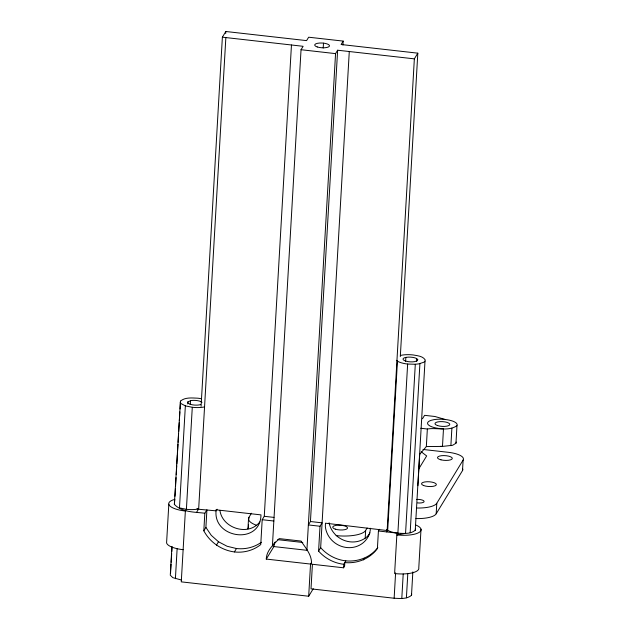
<?xml version="1.0" encoding="UTF-8"?>
<svg xmlns="http://www.w3.org/2000/svg" width="630" height="630" viewBox="0 0 630 630"><rect width="100%" height="100%" fill="white"/><g stroke="black" fill="none" stroke-linecap="round" stroke-linejoin="round"><path stroke-width="0.94" d="M370.298 528.247L370.219 530.578A23.042 21.514 31.4 0 1 347.169 547.572A23.042 21.514 31.4 0 1 325.348 526.57L325.458 523.191L388.387 530.688A14.868 4.764 3.3 0 0 397.884 533.185C403.617 533.413 410.587 534.311 415.241 530.287L415.461 529.05M168.816 504.213L166.588 542.879A20.444 6.552 3.3 0 0 183.133 549.699M171.911 546.927L170.281 575.19L172.817 577.655L181.401 580.01M291.462 44.998L264.269 516.301L262.19 519.711L260.757 544.556A37.17 34.705 31.4 0 1 234.384 551.943C221.508 550.234 209.924 542.273 203.821 530.806L205.9 527.397L206.908 509.82L204.829 513.23C194.607 511.93 181.881 512.473 174.368 504.37L180.471 401.105C185.126 397.073 192.103 397.979 197.828 398.199A14.868 4.764 3.3 0 1 201.505 398.782M170.557 572.985L171.069 564.212M171.179 562.267L171.683 553.494M171.793 551.541L172.077 546.675M174.817 499.212L174.368 504.37M174.982 496.267L175.439 488.415M175.549 486.454L176.061 477.627M176.227 474.681L176.739 465.853M176.849 463.893L177.361 455.065M177.471 453.096L177.983 444.268M178.093 442.307L178.605 433.479M178.715 431.519L179.227 422.683M179.337 420.722L179.849 411.894M180.015 408.949L180.471 401.105M175.4 578.718L177.14 548.51M180.251 402.334L181.038 403.594L185.362 405.862L179.479 507.89L186.401 509.323A14.868 4.764 3.3 0 0 197.529 509.158L216.106 510.851L217.098 509.229M187.716 403.901L187.827 401.932L190.914 400.578A7.371 2.362 3.3 0 1 201.143 401.735L202.002 402.326M190.268 404.602L190.496 400.672M185.362 405.862L192.284 407.295L186.401 509.323L185.362 511.032L181.275 581.86L308.684 596.232L313.26 588.727M201.072 406.374L222.374 37.186L225.839 31.5L306.582 40.619L308.661 37.209L343.177 41.1L342.948 45.029M225.721 33.461L225.839 31.5M196.591 512.3L198.671 508.89L225.855 37.572L222.374 37.186M203.821 530.806L204.829 513.23M248.551 518.356L247.944 528.901A26.019 8.34 3.3 0 1 248.354 527.838L248.527 524.963M248.858 519.215L248.968 517.293L251.441 513.237M225.855 37.572L303.117 46.305L301.038 49.715L272.412 545.871L273.428 544.202M323.206 48.045L323.489 43.131M306.928 549.762L335.554 53.629L337.633 50.219L414.351 58.858L417.816 53.172L341.098 44.51L343.177 41.1M310.44 521.522L322.095 522.837L320.016 526.247L308.361 524.932L310.44 521.522L337.633 50.219M308.684 596.232L310.543 564.07L311.559 562.401M312.409 564.425L311 588.853L394.136 598.232C399.869 598.453 406.838 599.358 411.492 595.326L411.713 594.098M310.543 564.07L266.269 559.078C266.537 550.242 273.719 544.58 279.192 538.603L301.069 541.068C305.684 548.163 312.157 555.069 311.48 564.173L343.57 567.795L343.775 564.283A37.17 34.705 31.4 0 1 318.583 551.077L320.016 526.247M318.583 551.077L320.662 547.667L349.28 51.534M365.203 538.13L365.644 530.46L367.132 528.027M379.457 529.287L378.417 530.988L377.401 548.565C369.967 558.723 357.218 563.803 344.815 562.574L344.61 566.094L343.57 567.795M414.351 58.858L387.159 530.161L386.639 529.484M386.655 531.917L387.694 530.216L397.443 361.069M400.31 356.572L417.816 53.172M405.626 361.344L405.854 357.423M394.136 598.232L395.601 572.827M421.013 529.208L418.785 567.874A20.444 6.552 3.3 0 1 394.616 573.56L396.845 534.894L397.884 533.185L407.641 364.045A14.868 4.764 3.3 0 1 398.136 361.549L396.396 360.344M401.798 598.445L403.208 574.017M400.908 355.383L402.058 355.115A14.868 4.764 3.3 0 1 413.185 354.95C417.304 355.777 422.769 355.974 425.219 359.911L424.998 361.14L423.785 362.258L418.769 363.872L415.304 364.258L405.555 533.397L396.845 534.894A20.444 6.552 3.3 0 0 418.422 532.791A20.444 6.552 3.3 0 0 415.887 525.058M416.58 361.589L416.745 358.651M406.405 597.791L407.815 573.371M410.161 532.752L419.911 363.605M411.492 595.326L412.847 571.883M415.241 530.287L424.998 361.14M417.887 485.698L419.745 453.474M426.337 446.576L427.353 428.998C436.787 427.36 448.607 431.684 456.978 425.659L457.199 424.431L456.411 423.171L454.663 421.966A14.868 4.764 3.3 0 0 434.038 419.635L431.148 420.32A14.868 4.764 3.3 0 0 428.376 424.864L430.117 426.069A14.868 4.764 3.3 0 0 443.488 428.833L442.481 446.41L426.337 446.576L419.423 454.639M415.95 518.561A22.302 7.151 3.3 0 0 436.18 513.797L436.787 503.252L463.121 460.058A18.585 5.961 3.3 0 0 448.347 452.316L422.958 449.45M450.875 445.701L451.891 428.124M440.535 446.316A14.868 4.764 3.3 0 0 442.481 446.41L452.623 445.292L455.962 443.237L456.978 425.659M436.18 513.797L462.507 470.602L463.121 460.058M187.827 401.932L187.716 402.546L188.976 403.767A7.371 2.362 3.3 0 0 199.198 404.917L200.631 404.578M455.962 443.237L456.183 442.008M266.269 559.078L273.892 546.572L274.617 542.871M216.421 545.17L218.5 541.761L211.27 535.327L205.9 527.397M234.384 551.943L236.463 548.533A37.17 34.705 31.4 0 0 261.387 542.249M273.782 544.414L275.302 541.91M422.502 418.737L424.581 415.327L434.968 416.501L445.166 419.47M343.775 564.283L345.854 560.873C357.903 562.007 370.479 557.377 377.819 547.525M368.007 536.13L369.991 532.885M418.643 469.09L426.652 455.947L421.21 451.773M363.313 559.928L364.353 558.219M259.812 521.931C248.48 536.65 222.225 528.287 219.917 510.324M204.553 406.854L203.411 407.13A14.868 4.764 3.3 0 1 192.284 407.295M415.304 364.258L407.641 364.045M301.038 49.715L335.554 53.629M420.738 428.258L427.353 428.998M264.269 516.301L273.979 517.395M378.417 530.988L397.884 533.185M262.19 519.711L273.845 521.018M277.72 539.658L302.817 542.485M273.892 546.572L307.574 550.376M196.93 508.686L198.671 508.89M236.463 548.533L227.091 546.265L218.5 541.761M387.293 529.94L387.694 530.216M462.782 469.066A18.585 5.961 3.3 0 1 462.507 470.602M365.644 530.46A26.019 8.34 3.3 0 1 336.113 535.626M256.686 525.341A26.019 8.34 3.3 0 1 248.968 517.293M416.721 499.409A5.575 1.788 3.3 0 1 424.108 501.354A5.575 1.788 3.3 0 1 417.517 502.905M436.787 503.252A22.302 7.151 3.3 0 1 416.556 508.008M368.865 534.941A23.042 21.514 31.4 0 1 345.752 540.934A23.042 21.514 31.4 0 1 329.096 522.79M345.854 560.873A37.17 34.705 31.4 0 1 320.662 547.667M185.362 511.032A20.444 6.552 3.3 0 1 173.707 499.692M216.169 509.827C212.216 538.422 260.426 545.541 260.977 514.883L216.169 509.827M417.753 359.698L417.036 360.864L414.556 361.667A7.371 2.362 3.3 0 1 404.326 360.51L403.46 359.919A7.371 2.362 3.3 0 1 404.838 357.659L406.271 357.328A7.371 2.362 3.3 0 1 416.493 358.478L417.753 359.698M437.456 425.541A7.434 2.386 3.3 0 0 449.662 424.88A7.434 2.386 3.3 0 0 440.063 421.627A7.434 2.386 3.3 0 0 437.456 425.541M440.984 459.829A7.434 2.386 3.3 0 0 452.308 458.459A7.434 2.386 3.3 0 0 441.37 455.718A7.434 2.386 3.3 0 0 440.984 459.829M423.644 485.541A7.434 2.386 3.3 0 0 436.102 485.155A7.434 2.386 3.3 0 0 427.101 481.737A7.434 2.386 3.3 0 0 423.644 485.541M335.278 529.137A7.434 2.386 3.3 0 0 347.413 528.405A7.434 2.386 3.3 0 0 337.68 525.199A7.434 2.386 3.3 0 0 335.278 529.137M317.26 46.966A7.434 2.386 3.3 0 0 329.395 46.226A7.434 2.386 3.3 0 0 319.662 43.029A7.434 2.386 3.3 0 0 317.26 46.966"/></g></svg>
